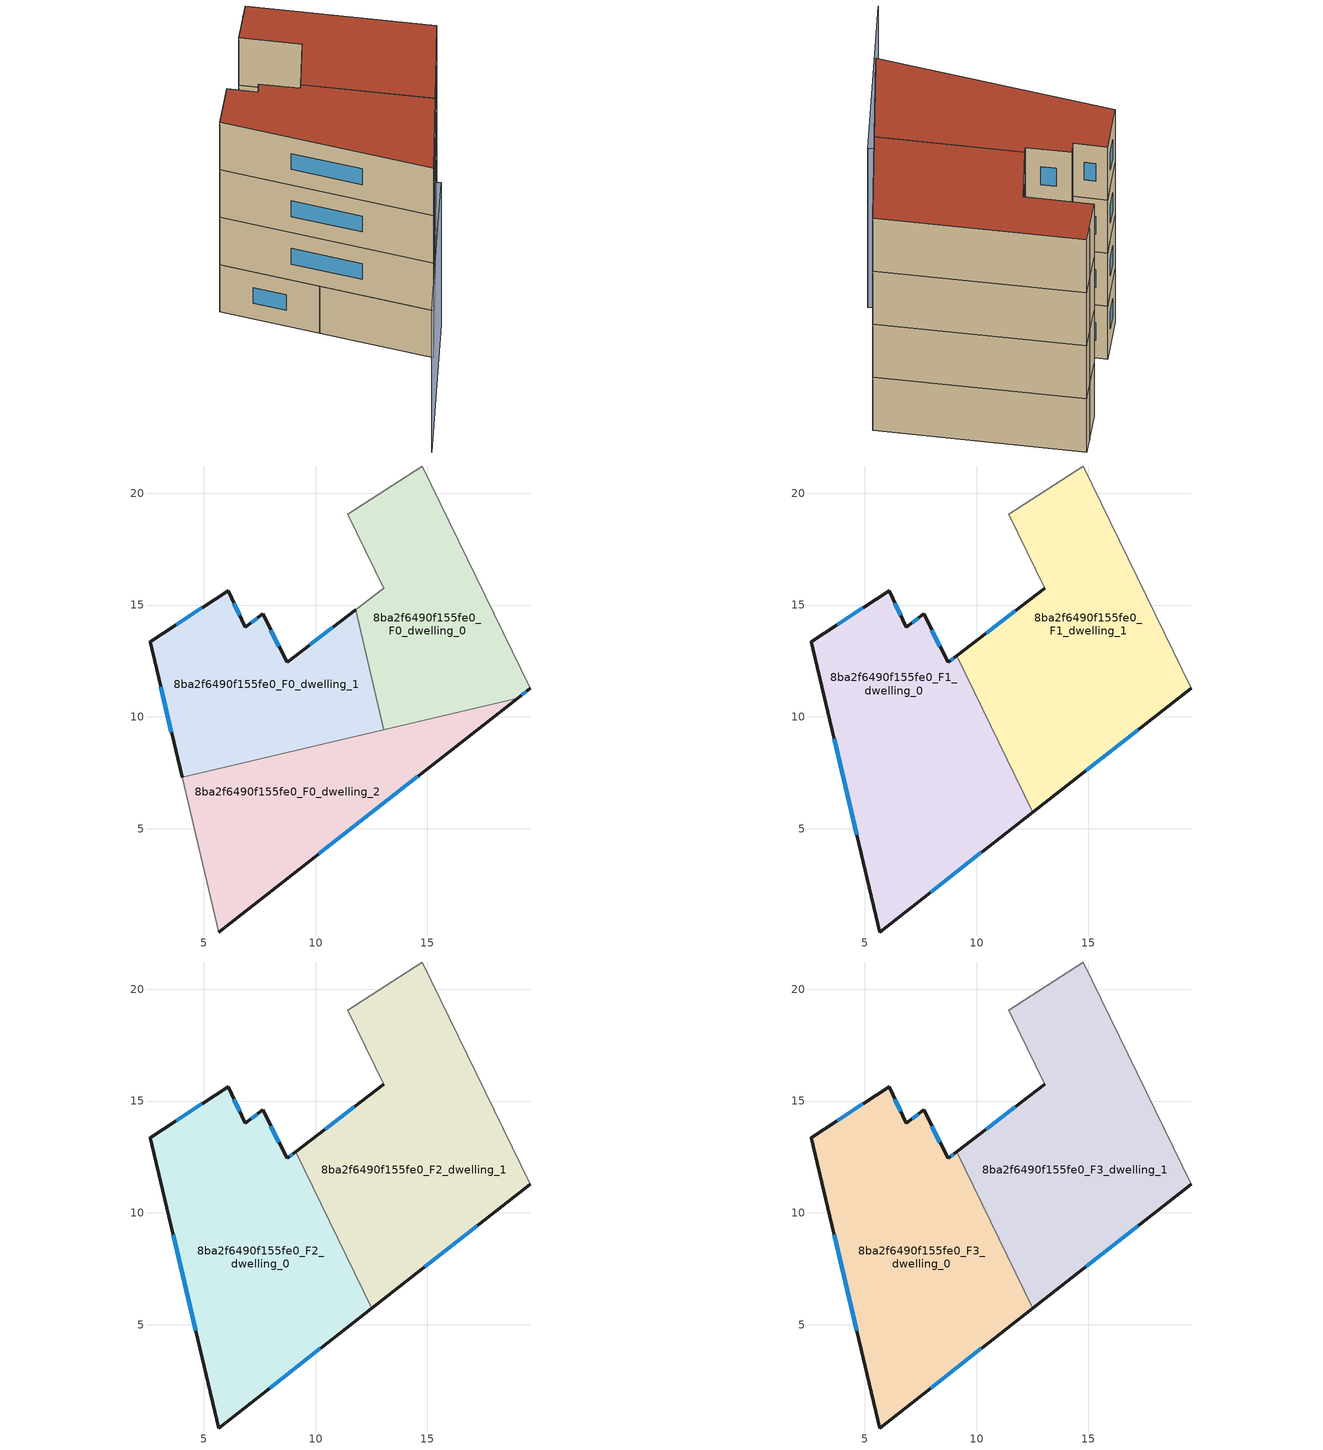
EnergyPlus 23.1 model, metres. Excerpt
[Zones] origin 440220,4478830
8ba2f6490f155fe0_F0_dwelling_0
 floor ground (EU_floor_Construction): 14.78,21.22 19.61,11.28 19.03,10.83 13.06,9.42 11.79,14.79 13.05,15.76 11.45,19.06 z0
 wall outside (EU_wall_Construction): 19.03,10.83 19.61,11.28 z0:3
 wall adiabatic (EU_wall_Construction): 19.61,11.28 14.78,21.22 11.45,19.06 13.05,15.76 11.79,14.79 z0:3
 wall to 8ba2f6490f155fe0_F0_dwelling_1 (EU_wall_Construction): 11.79,14.79 13.06,9.42 z0:3
 wall to 8ba2f6490f155fe0_F0_dwelling_2 (EU_wall_Construction): 13.06,9.42 19.03,10.83 z0:3
 window (EU_Window_Construction): 19.23,10.98 19.42,11.13 z1:2
8ba2f6490f155fe0_F0_dwelling_1
 floor ground (EU_floor_Construction): 11.79,14.79 13.06,9.42 4.04,7.29 2.6,13.37 6.09,15.64 6.86,14 7.65,14.61 8.72,12.43 z0
 wall outside (EU_wall_Construction): 11.79,14.79 8.72,12.43 7.65,14.61 6.86,14 6.09,15.64 2.6,13.37 4.04,7.29 z0:3
 wall to 8ba2f6490f155fe0_F0_dwelling_2 (EU_wall_Construction): 4.04,7.29 13.06,9.42 z0:3
 window (EU_Window_Construction): 10.77,14 9.75,13.22 / 3.08,11.34 3.56,9.32 / 4.92,14.88 3.77,14.13 / 6.6,14.55 6.35,15.09 / 7.38,14.4 7.12,14.2 / 8.36,13.16 8.01,13.88 z1:2
8ba2f6490f155fe0_F0_dwelling_2
 floor ground (EU_floor_Construction): 19.03,10.83 5.67,0.38 4.04,7.29 z0
 wall outside (EU_wall_Construction): 5.67,0.38 19.03,10.83 z0:3
 wall adiabatic (EU_wall_Construction): 4.04,7.29 5.67,0.38 z0:3
 window (EU_Window_Construction): 10.14,3.87 14.57,7.34 z1:2
8ba2f6490f155fe0_F1_dwelling_0
 floor to 8ba2f6490f155fe0_F0_dwelling_2 (EU_floor_Construction): 10.96,8.92 12.51,5.73 5.67,0.38 4.04,7.29 z3
 floor to 8ba2f6490f155fe0_F0_dwelling_1 (EU_floor_Construction): 9.11,12.73 10.96,8.92 4.04,7.29 2.6,13.37 6.09,15.64 6.86,14 7.65,14.61 8.72,12.43 z3
 wall outside (EU_wall_Construction): 9.11,12.73 8.72,12.43 7.65,14.61 6.86,14 6.09,15.64 2.6,13.37 5.67,0.38 12.51,5.73 z3:6
 wall to 8ba2f6490f155fe0_F1_dwelling_1 (EU_wall_Construction): 12.51,5.73 9.11,12.73 z3:6
 window (EU_Window_Construction): 8.98,12.63 8.85,12.53 / 7.95,2.17 10.22,3.94 / 3.63,9.03 4.64,4.72 / 4.92,14.88 3.77,14.13 / 6.6,14.55 6.35,15.09 / 7.38,14.4 7.12,14.2 / 8.36,13.16 8.01,13.88 z4:5
8ba2f6490f155fe0_F1_dwelling_1
 floor to 8ba2f6490f155fe0_F0_dwelling_0 (EU_floor_Construction): 14.78,21.22 19.61,11.28 19.03,10.83 13.06,9.42 11.79,14.79 13.05,15.76 11.45,19.06 z3
 floor to 8ba2f6490f155fe0_F0_dwelling_1 (EU_floor_Construction): 11.79,14.79 13.06,9.42 10.96,8.92 9.11,12.73 z3
 floor to 8ba2f6490f155fe0_F0_dwelling_2 (EU_floor_Construction): 19.03,10.83 12.51,5.73 10.96,8.92 z3
 wall outside (EU_wall_Construction): 12.51,5.73 19.61,11.28 / 13.05,15.76 9.11,12.73 z3:6
 wall adiabatic (EU_wall_Construction): 19.61,11.28 14.78,21.22 11.45,19.06 13.05,15.76 z3:6
 window (EU_Window_Construction): 14.88,7.58 17.24,9.42 / 11.73,14.75 10.43,13.74 z4:5
8ba2f6490f155fe0_F2_dwelling_0
 floor to 8ba2f6490f155fe0_F1_dwelling_0 (EU_floor_Construction): 9.11,12.73 12.51,5.73 5.67,0.38 2.6,13.37 6.09,15.64 6.86,14 7.65,14.61 8.72,12.43 z6
 wall outside (EU_wall_Construction): 9.11,12.73 8.72,12.43 7.65,14.61 6.86,14 6.09,15.64 2.6,13.37 5.67,0.38 12.51,5.73 z6:9
 wall to 8ba2f6490f155fe0_F2_dwelling_1 (EU_wall_Construction): 12.51,5.73 9.11,12.73 z6:9
 window (EU_Window_Construction): 8.98,12.63 8.85,12.53 / 7.95,2.17 10.22,3.94 / 3.63,9.03 4.64,4.72 / 4.92,14.88 3.77,14.13 / 6.6,14.55 6.35,15.09 / 7.38,14.4 7.12,14.2 / 8.36,13.16 8.01,13.88 z7:8
8ba2f6490f155fe0_F2_dwelling_1
 floor to 8ba2f6490f155fe0_F1_dwelling_1 (EU_floor_Construction): 14.78,21.22 19.61,11.28 12.51,5.73 9.11,12.73 13.05,15.76 11.45,19.06 z6
 wall outside (EU_wall_Construction): 12.51,5.73 19.61,11.28 / 13.05,15.76 9.11,12.73 z6:9
 wall adiabatic (EU_wall_Construction): 19.61,11.28 14.78,21.22 11.45,19.06 13.05,15.76 z6:9
 window (EU_Window_Construction): 14.88,7.58 17.24,9.42 / 11.73,14.75 10.43,13.74 z7:8
8ba2f6490f155fe0_F3_dwelling_0
 floor to 8ba2f6490f155fe0_F2_dwelling_0 (EU_floor_Construction): 9.11,12.73 12.51,5.73 5.67,0.38 2.6,13.37 6.09,15.64 6.86,14 7.65,14.61 8.72,12.43 z9
 wall outside (EU_wall_Construction): 9.11,12.73 8.72,12.43 7.65,14.61 6.86,14 6.09,15.64 2.6,13.37 5.67,0.38 12.51,5.73 z9:12
 wall to 8ba2f6490f155fe0_F3_dwelling_1 (EU_wall_Construction): 12.51,5.73 9.11,12.73 z9:12
 window (EU_Window_Construction): 8.98,12.63 8.85,12.53 / 7.95,2.17 10.22,3.94 / 3.63,9.03 4.64,4.72 / 4.92,14.88 3.77,14.13 / 6.6,14.55 6.35,15.09 / 7.38,14.4 7.12,14.2 / 8.36,13.16 8.01,13.88 z10:11
 roof outside (EU_roof_Construction): 12.51,5.73 9.11,12.73 8.72,12.43 7.65,14.61 6.86,14 6.09,15.64 2.6,13.37 5.67,0.38 z12
8ba2f6490f155fe0_F3_dwelling_1
 floor to 8ba2f6490f155fe0_F2_dwelling_1 (EU_floor_Construction): 14.78,21.22 19.61,11.28 12.51,5.73 9.11,12.73 13.05,15.76 11.45,19.06 z9
 wall outside (EU_wall_Construction): 12.51,5.73 19.61,11.28 / 13.05,15.76 9.11,12.73 z9:12
 wall adiabatic (EU_wall_Construction): 19.61,11.28 14.78,21.22 11.45,19.06 13.05,15.76 z9:12
 window (EU_Window_Construction): 14.88,7.58 17.24,9.42 / 11.73,14.75 10.43,13.74 z10:11
 roof outside (EU_roof_Construction): 19.61,11.28 14.78,21.22 11.45,19.06 13.05,15.76 9.11,12.73 12.51,5.73 z12
shading: 3.27,10.54 9.15,2.62 / 9.15,2.62 -3.52,-6.79 z0:9; 19.61,11.28 13.69,20.54 z0:12
[Building]
EU S2 Campaign: North Axis=0; Terrain=City; Solar Distribution=FullExterior
[Site:Location]
Madrid: Latitude=40.5; Longitude=-3.5; Time Zone=1; Elevation=609
[SizingPeriod:WeatherFileDays]
AnnualSizingPeriod: Begin Month=1; Begin Day of Month=1; End Month=12; End Day of Month=31; Day of Week for Start Day=Monday; Use Weather File Daylight Saving Period=No; Use Weather File Rain and Snow Indicators=No
[MATERIAL]
EU_InternalMass_Material: Roughness=MediumRough; Thickness=0.1; Conductivity=1; Density=1800; Specific Heat=900; Thermal Absorptance=0.9; Solar Absorptance=0.7; Visible Absorptance=0.7
[MATERIAL:NOMASS] Roughness=MediumRough; Thermal Absorptance=0.9; Solar Absorptance=0.7; Visible Absorptance=0.7
Name | Thermal Resistance
EU_wall_NoMass | 0.459673
EU_roof_NoMass | 0.495815
EU_floor_NoMass | 0.788942
[WINDOWMATERIAL:SIMPLEGLAZINGSYSTEM]
EU_Window_SimpleGlazing: UFactor=4.26103; Solar Heat Gain Coefficient=0.85; Visible Transmittance=0.85
[CONSTRUCTION]
EU_wall_Construction: EU_wall_NoMass
EU_roof_Construction: EU_roof_NoMass
EU_floor_Construction: EU_floor_NoMass
EU_InternalMass_Construction: EU_InternalMass_Material
EU_Window_Construction: EU_Window_SimpleGlazing
[ZONE] Type=1; Multiplier=1; Ceiling Height=autocalculate; Floor Area=autocalculate; Part of Total Floor Area=Yes
Name | Volume
8ba2f6490f155fe0_F0_dwelling_0 | 164.165
8ba2f6490f155fe0_F1_dwelling_0 | 246.237
8ba2f6490f155fe0_F2_dwelling_0; 8ba2f6490f155fe0_F3_dwelling_0 | 246.242
8ba2f6490f155fe0_F0_dwelling_1 | 164.146
8ba2f6490f155fe0_F1_dwelling_1 | 246.229
8ba2f6490f155fe0_F2_dwelling_1; 8ba2f6490f155fe0_F3_dwelling_1 | 246.234
8ba2f6490f155fe0_F0_dwelling_2 | 164.17
[INTERNALMASS] Construction=EU_InternalMass_Construction
Name | Zone or ZoneList | Surface Area
8ba2f6490f155fe0_F0_dwelling_0_EU_InternalMass | 8ba2f6490f155fe0_F0_dwelling_0 | 54.7208
8ba2f6490f155fe0_F0_dwelling_1_EU_InternalMass | 8ba2f6490f155fe0_F0_dwelling_1 | 54.716
8ba2f6490f155fe0_F0_dwelling_2_EU_InternalMass | 8ba2f6490f155fe0_F0_dwelling_2 | 54.7233
8ba2f6490f155fe0_F1_dwelling_0_EU_InternalMass | 8ba2f6490f155fe0_F1_dwelling_0 | 82.0805
8ba2f6490f155fe0_F1_dwelling_1_EU_InternalMass | 8ba2f6490f155fe0_F1_dwelling_1 | 82.0782
8ba2f6490f155fe0_F2_dwelling_0_EU_InternalMass | 8ba2f6490f155fe0_F2_dwelling_0 | 82.0805
8ba2f6490f155fe0_F2_dwelling_1_EU_InternalMass | 8ba2f6490f155fe0_F2_dwelling_1 | 82.0782
8ba2f6490f155fe0_F3_dwelling_0_EU_InternalMass | 8ba2f6490f155fe0_F3_dwelling_0 | 82.0805
8ba2f6490f155fe0_F3_dwelling_1_EU_InternalMass | 8ba2f6490f155fe0_F3_dwelling_1 | 82.0782
[OTHEREQUIPMENT] Fuel Type=Electricity; Design Level Calculation Method=Watts/Area; Power per Zone Floor Area=1; Fraction Latent=0; Fraction Radiant=0; Fraction Lost=0; Carbon Dioxide Generation Rate=0; EndUse Subcategory=EU_Step8_InternalGains
Name | Zone or ZoneList or Space or SpaceList | Schedule
EU_Step8_InternalGain_8ba2f6490f155fe0_F0_dwelling_0_f000 | 8ba2f6490f155fe0_F0_dwelling_0 | EU_Step8_GainSchedule_8ba2f6490f155fe0_F0_dwelling_0_f000
EU_Step8_InternalGain_8ba2f6490f155fe0_F0_dwelling_1_f000 | 8ba2f6490f155fe0_F0_dwelling_1 | EU_Step8_GainSchedule_8ba2f6490f155fe0_F0_dwelling_1_f000
EU_Step8_InternalGain_8ba2f6490f155fe0_F0_dwelling_2_f000 | 8ba2f6490f155fe0_F0_dwelling_2 | EU_Step8_GainSchedule_8ba2f6490f155fe0_F0_dwelling_2_f000
EU_Step8_InternalGain_8ba2f6490f155fe0_F1_dwelling_0_f000 | 8ba2f6490f155fe0_F1_dwelling_0 | EU_Step8_GainSchedule_8ba2f6490f155fe0_F1_dwelling_0_f000
EU_Step8_InternalGain_8ba2f6490f155fe0_F1_dwelling_1_f000 | 8ba2f6490f155fe0_F1_dwelling_1 | EU_Step8_GainSchedule_8ba2f6490f155fe0_F1_dwelling_1_f000
EU_Step8_InternalGain_8ba2f6490f155fe0_F2_dwelling_0_f000 | 8ba2f6490f155fe0_F2_dwelling_0 | EU_Step8_GainSchedule_8ba2f6490f155fe0_F2_dwelling_0_f000
EU_Step8_InternalGain_8ba2f6490f155fe0_F2_dwelling_1_f000 | 8ba2f6490f155fe0_F2_dwelling_1 | EU_Step8_GainSchedule_8ba2f6490f155fe0_F2_dwelling_1_f000
EU_Step8_InternalGain_8ba2f6490f155fe0_F3_dwelling_0_f000 | 8ba2f6490f155fe0_F3_dwelling_0 | EU_Step8_GainSchedule_8ba2f6490f155fe0_F3_dwelling_0_f000
EU_Step8_InternalGain_8ba2f6490f155fe0_F3_dwelling_1_f000 | 8ba2f6490f155fe0_F3_dwelling_1 | EU_Step8_GainSchedule_8ba2f6490f155fe0_F3_dwelling_1_f000
[ZONEVENTILATION:DESIGNFLOWRATE] Schedule=EU_AlwaysOn; Design Flow Rate Calculation Method=AirChanges/Hour; Air Changes per Hour=0.719161; Ventilation Type=Natural; Fan Pressure Rise=0; Fan Total Efficiency=1; Constant Term Coefficient=1; Temperature Term Coefficient=0; Velocity Term Coefficient=0; Velocity Squared Term Coefficient=0; Minimum Indoor Temperature=-100; Maximum Indoor Temperature=100; Delta Temperature=-100; Minimum Outdoor Temperature=-100; Maximum Outdoor Temperature=100; Maximum Wind Speed=40
Name | Zone or ZoneList or Space or SpaceList
EU_ConstantAir_8ba2f6490f155fe0_F0_dwelling_0 | 8ba2f6490f155fe0_F0_dwelling_0
EU_ConstantAir_8ba2f6490f155fe0_F0_dwelling_1 | 8ba2f6490f155fe0_F0_dwelling_1
EU_ConstantAir_8ba2f6490f155fe0_F0_dwelling_2 | 8ba2f6490f155fe0_F0_dwelling_2
EU_ConstantAir_8ba2f6490f155fe0_F1_dwelling_0 | 8ba2f6490f155fe0_F1_dwelling_0
EU_ConstantAir_8ba2f6490f155fe0_F1_dwelling_1 | 8ba2f6490f155fe0_F1_dwelling_1
EU_ConstantAir_8ba2f6490f155fe0_F2_dwelling_0 | 8ba2f6490f155fe0_F2_dwelling_0
EU_ConstantAir_8ba2f6490f155fe0_F2_dwelling_1 | 8ba2f6490f155fe0_F2_dwelling_1
EU_ConstantAir_8ba2f6490f155fe0_F3_dwelling_0 | 8ba2f6490f155fe0_F3_dwelling_0
EU_ConstantAir_8ba2f6490f155fe0_F3_dwelling_1 | 8ba2f6490f155fe0_F3_dwelling_1
[HVACTEMPLATE:THERMOSTAT] Constant Heating Setpoint=20; Constant Cooling Setpoint=50
EU_HeatOnly_8ba2f6490f155fe0_F0_dwelling_0; EU_HeatOnly_8ba2f6490f155fe0_F0_dwelling_1; EU_HeatOnly_8ba2f6490f155fe0_F0_dwelling_2; EU_HeatOnly_8ba2f6490f155fe0_F1_dwelling_0; EU_HeatOnly_8ba2f6490f155fe0_F1_dwelling_1; EU_HeatOnly_8ba2f6490f155fe0_F2_dwelling_0; EU_HeatOnly_8ba2f6490f155fe0_F2_dwelling_1; EU_HeatOnly_8ba2f6490f155fe0_F3_dwelling_0; EU_HeatOnly_8ba2f6490f155fe0_F3_dwelling_1
[HVACTEMPLATE:ZONE:IDEALLOADSAIRSYSTEM] System Availability Schedule=EU_AlwaysOn; Maximum Heating Supply Air Temperature=50; Minimum Cooling Supply Air Temperature=13; Maximum Heating Supply Air Humidity Ratio=0.0156; Minimum Cooling Supply Air Humidity Ratio=0.0077; Heating Limit=NoLimit; Cooling Limit=NoLimit; Heating Availability Schedule=EU_AlwaysOn; Cooling Availability Schedule=EU_CoolingOff; Dehumidification Control Type=ConstantSensibleHeatRatio; Cooling Sensible Heat Ratio=0.7; Dehumidification Setpoint=60; Humidification Control Type=None; Humidification Setpoint=30; Outdoor Air Method=None; Outdoor Air Flow Rate per Person=0.00944; Outdoor Air Flow Rate per Zone Floor Area=0; Outdoor Air Flow Rate per Zone=0; Demand Controlled Ventilation Type=None; Outdoor Air Economizer Type=NoEconomizer; Heat Recovery Type=None; Sensible Heat Recovery Effectiveness=0.7; Latent Heat Recovery Effectiveness=0.65
Name | Template Thermostat
8ba2f6490f155fe0_F0_dwelling_0 | EU_HeatOnly_8ba2f6490f155fe0_F0_dwelling_0
8ba2f6490f155fe0_F0_dwelling_1 | EU_HeatOnly_8ba2f6490f155fe0_F0_dwelling_1
8ba2f6490f155fe0_F0_dwelling_2 | EU_HeatOnly_8ba2f6490f155fe0_F0_dwelling_2
8ba2f6490f155fe0_F1_dwelling_0 | EU_HeatOnly_8ba2f6490f155fe0_F1_dwelling_0
8ba2f6490f155fe0_F1_dwelling_1 | EU_HeatOnly_8ba2f6490f155fe0_F1_dwelling_1
8ba2f6490f155fe0_F2_dwelling_0 | EU_HeatOnly_8ba2f6490f155fe0_F2_dwelling_0
8ba2f6490f155fe0_F2_dwelling_1 | EU_HeatOnly_8ba2f6490f155fe0_F2_dwelling_1
8ba2f6490f155fe0_F3_dwelling_0 | EU_HeatOnly_8ba2f6490f155fe0_F3_dwelling_0
8ba2f6490f155fe0_F3_dwelling_1 | EU_HeatOnly_8ba2f6490f155fe0_F3_dwelling_1
[SIZING:ZONE] Zone Cooling Design Supply Air Temperature Input Method=SupplyAirTemperature; Zone Cooling Design Supply Air Temperature=13; Zone Heating Design Supply Air Temperature Input Method=SupplyAirTemperature; Zone Heating Design Supply Air Temperature=50; Zone Cooling Design Supply Air Humidity Ratio=0.008; Zone Heating Design Supply Air Humidity Ratio=0.008; Cooling Design Air Flow Method=DesignDay; Cooling Design Air Flow Rate=0; Cooling Minimum Air Flow per Zone Floor Area=0.000762; Cooling Minimum Air Flow=0; Cooling Minimum Air Flow Fraction=0.2; Heating Design Air Flow Method=DesignDay; Heating Design Air Flow Rate=0; Heating Maximum Air Flow per Zone Floor Area=0.002032; Heating Maximum Air Flow=0.141576; Heating Maximum Air Flow Fraction=0.3; Account for Dedicated Outdoor Air System=No; Dedicated Outdoor Air System Control Strategy=NeutralSupplyAir; Dedicated Outdoor Air Low Setpoint Temperature for Design=autosize; Dedicated Outdoor Air High Setpoint Temperature for Design=autosize; Zone Load Sizing Method=Sensible Load Only No Latent Load; Zone Latent Cooling Design Supply Air Humidity Ratio Input Method=HumidityRatioDifference; Zone Cooling Design Supply Air Humidity Ratio Difference=0.005; Zone Latent Heating Design Supply Air Humidity Ratio Input Method=HumidityRatioDifference; Zone Humidification Design Supply Air Humidity Ratio Difference=0.005
8ba2f6490f155fe0_F0_dwelling_0; 8ba2f6490f155fe0_F0_dwelling_1; 8ba2f6490f155fe0_F0_dwelling_2; 8ba2f6490f155fe0_F1_dwelling_0; 8ba2f6490f155fe0_F1_dwelling_1; 8ba2f6490f155fe0_F2_dwelling_0; 8ba2f6490f155fe0_F2_dwelling_1; 8ba2f6490f155fe0_F3_dwelling_0; 8ba2f6490f155fe0_F3_dwelling_1
[SCHEDULE:CONSTANT]
Name | Hourly Value
EU_AlwaysOn | 1
EU_CoolingOff | 0
[SCHEDULE:FILE] Column Number=1; Rows to Skip at Top=0; Number of Hours of Data=8760; Column Separator=Comma; Interpolate to Timestep=No; Minutes per Item=60; Adjust Schedule for Daylight Savings=Yes
Name | File
EU_Step8_GainSchedule_8ba2f6490f155fe0_F0_dwelling_0_f000 | ../../schedules/8ba2f6490f155fe0/8ba2f6490f155fe0_F0_dwelling_0_f000_gain.csv
EU_Step8_GainSchedule_8ba2f6490f155fe0_F0_dwelling_1_f000 | ../../schedules/8ba2f6490f155fe0/8ba2f6490f155fe0_F0_dwelling_1_f000_gain.csv
EU_Step8_GainSchedule_8ba2f6490f155fe0_F0_dwelling_2_f000 | ../../schedules/8ba2f6490f155fe0/8ba2f6490f155fe0_F0_dwelling_2_f000_gain.csv
EU_Step8_GainSchedule_8ba2f6490f155fe0_F1_dwelling_0_f000 | ../../schedules/8ba2f6490f155fe0/8ba2f6490f155fe0_F1_dwelling_0_f000_gain.csv
EU_Step8_GainSchedule_8ba2f6490f155fe0_F1_dwelling_1_f000 | ../../schedules/8ba2f6490f155fe0/8ba2f6490f155fe0_F1_dwelling_1_f000_gain.csv
EU_Step8_GainSchedule_8ba2f6490f155fe0_F2_dwelling_0_f000 | ../../schedules/8ba2f6490f155fe0/8ba2f6490f155fe0_F2_dwelling_0_f000_gain.csv
EU_Step8_GainSchedule_8ba2f6490f155fe0_F2_dwelling_1_f000 | ../../schedules/8ba2f6490f155fe0/8ba2f6490f155fe0_F2_dwelling_1_f000_gain.csv
EU_Step8_GainSchedule_8ba2f6490f155fe0_F3_dwelling_0_f000 | ../../schedules/8ba2f6490f155fe0/8ba2f6490f155fe0_F3_dwelling_0_f000_gain.csv
EU_Step8_GainSchedule_8ba2f6490f155fe0_F3_dwelling_1_f000 | ../../schedules/8ba2f6490f155fe0/8ba2f6490f155fe0_F3_dwelling_1_f000_gain.csv
